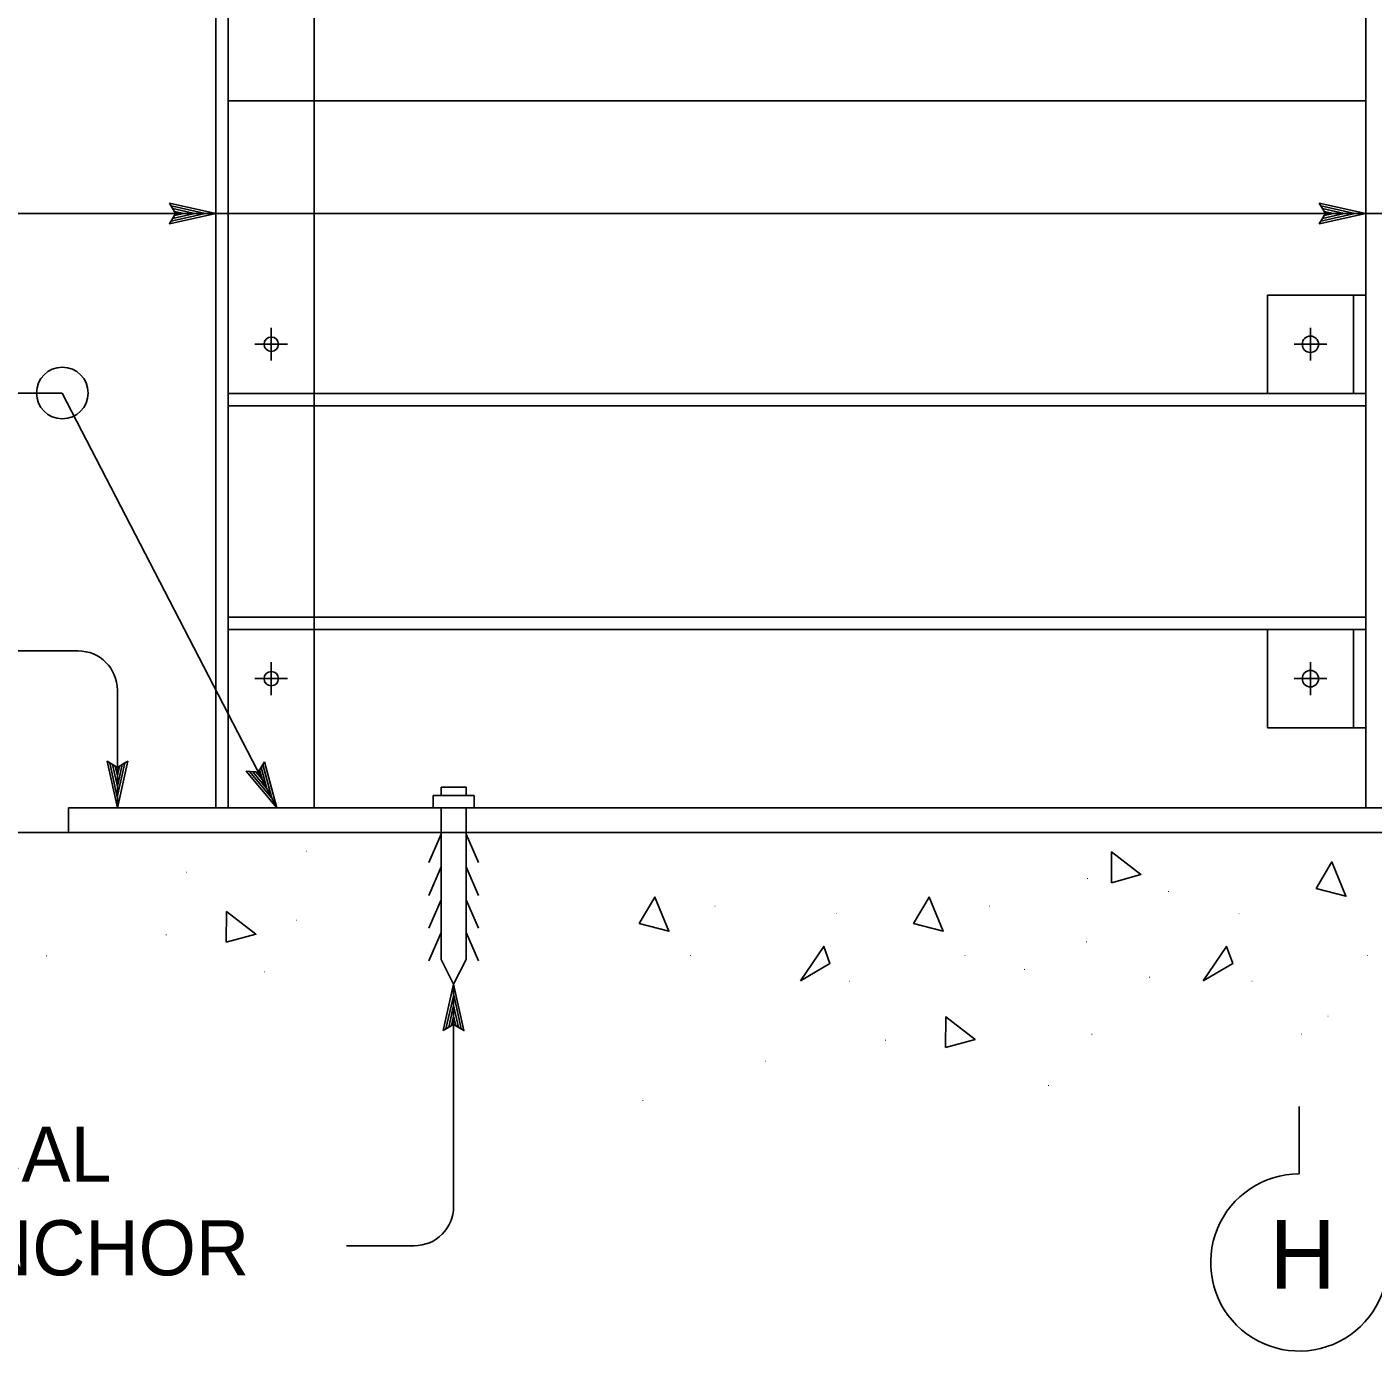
# Model space of a CAD drawing. Extents: x -893 to 867, y -474 to 712.
# Drawn here: x -666.4 to -495.4, y -62.7 to 105.5 of the extents above; entities that cross this region are included whole.
import ezdxf

# ---------------------------------------------------------------- set-up
doc = ezdxf.new("R2010")
doc.units = 0
doc.layers.add('df_DETAIL-anno', color=7, linetype='Continuous')
doc.layers.add('pp_PRESENTATION', color=7, linetype='Continuous')

msp = doc.modelspace()

# ---------------------------------------------------------------- linework, layer by layer
at = {"layer": 'df_DETAIL-anno'}
for p, q in [((-640.86, 375.53), (-640.86, 6.32)), ((-496.33, 177.85), (-496.33, 6.32)), ((-642.42, 120.49), (-642.42, 6.32)), ((-629.92, 114.11), (-629.92, 6.32)), ((-629.92, 96.13), (-640.86, 96.13)), ((-496.33, 96.13), (-629.92, 96.13)), ((-687.93, 81.83), (-475.44, 81.83)), ((-508.83, 71.47), (-496.33, 71.47)), ((-508.83, 71.47), (-508.83, 58.97)), ((-497.89, 71.47), (-497.89, 58.97)), ((-496.33, 71.47), (-496.33, 58.97)), ((-635.39, 63.14), (-635.39, 67.3)), ((-503.36, 67.3), (-503.36, 63.14)), ((-633.31, 65.22), (-637.48, 65.22)), ((-505.44, 65.22), (-501.28, 65.22)), ((-713.15, 59.02), (-661.94, 59.02)), ((-661.94, 59.02), (-634.69, 6.32)), ((-629.92, 58.97), (-640.86, 58.97)), ((-496.33, 58.97), (-629.92, 58.97)), ((-508.83, 58.97), (-496.33, 58.97)), ((-629.92, 57.41), (-640.86, 57.41)), ((-496.33, 57.41), (-629.92, 57.41)), ((-629.92, 30.54), (-640.86, 30.54)), ((-496.33, 30.54), (-629.92, 30.54)), ((-629.92, 28.98), (-640.86, 28.98)), ((-496.33, 28.98), (-629.92, 28.98)), ((-508.83, 28.98), (-496.33, 28.98)), ((-508.83, 28.98), (-508.83, 16.48)), ((-497.89, 28.98), (-497.89, 16.48)), ((-496.33, 28.98), (-496.33, 16.48)), ((-668.03, 26.26), (-659.94, 26.26)), ((-635.39, 20.65), (-635.39, 24.81)), ((-503.36, 24.81), (-503.36, 20.65)), ((-633.31, 22.73), (-637.48, 22.73)), ((-505.44, 22.73), (-501.28, 22.73)), ((-654.94, 21.26), (-654.94, 6.32)), ((-508.83, 16.48), (-496.33, 16.48)), ((-613.79, 7.88), (-613.79, 8.93)), ((-613.79, 8.93), (-610.64, 8.93)), ((-610.64, 8.93), (-610.64, 7.88)), ((-614.84, 6.32), (-614.84, 7.88)), ((-614.84, 7.88), (-609.59, 7.88)), ((-609.59, 7.88), (-609.59, 6.32)), ((-329.92, 6.32), (-661.17, 6.32)), ((-661.17, 6.32), (-661.17, 3.2)), ((-614.84, 6.32), (-609.59, 6.32)), ((-613.79, -12.93), (-613.79, 6.32)), ((-610.64, -12.93), (-610.64, 6.32)), ((-230.38, 3.2), (-709.87, 3.2)), ((-615.35, -0.64), (-613.79, 2.98)), ((-609.08, -0.64), (-610.64, 2.98)), ((-615.35, -4.81), (-613.79, -1.18)), ((-609.08, -4.81), (-610.64, -1.18)), ((-615.35, -8.98), (-613.79, -5.35)), ((-609.08, -8.98), (-610.64, -5.35)), ((-615.35, -13.14), (-613.79, -9.52)), ((-609.08, -13.14), (-610.64, -9.52)), ((-612.22, -16.07), (-613.79, -12.93)), ((-612.22, -16.07), (-610.64, -12.93)), ((-612.22, -44.32), (-612.22, -16.07)), ((-625.84, -49.32), (-617.22, -49.32))]:
    msp.add_line(p, q, dxfattribs=at)
for points in [[(-648.33, 83.14), (-642.42, 81.83), (-648.33, 80.52), (-648.12, 80.86), (-643.79, 81.82), (-648.12, 82.79), (-647.91, 82.45), (-645.14, 81.83), (-647.91, 81.21), (-647.7, 81.56), (-646.5, 81.83), (-647.7, 82.1), (-647.54, 81.83), (-648.33, 80.52), (-647.54, 81.83)], [(-502.24, 83.14), (-496.33, 81.83), (-502.24, 80.52), (-502.03, 80.86), (-497.7, 81.82), (-502.03, 82.79), (-501.82, 82.45), (-499.05, 81.83), (-501.82, 81.21), (-501.61, 81.56), (-500.41, 81.83), (-501.61, 82.1), (-501.45, 81.83), (-502.24, 80.52), (-501.45, 81.83)], [(-653.63, 12.23), (-654.94, 6.32), (-656.25, 12.23), (-655.9, 12.02), (-654.95, 7.69), (-653.98, 12.02), (-654.32, 11.81), (-654.94, 9.04), (-655.56, 11.81), (-655.21, 11.6), (-654.94, 10.4), (-654.67, 11.6), (-654.94, 11.44), (-656.25, 12.23), (-654.94, 11.44)], [(-636.23, 12.17), (-634.69, 6.32), (-638.57, 10.97), (-638.16, 10.94), (-635.32, 7.54), (-636.45, 11.83), (-636.66, 11.48), (-635.94, 8.74), (-637.75, 10.91), (-637.35, 10.89), (-636.56, 9.95), (-636.88, 11.14), (-637.04, 10.87), (-638.57, 10.97), (-637.04, 10.87)], [(-528.65, -3.19), (-528.62, 0.71), (-524.9, -2.17)], [(-502.61, -3.92), (-500.64, -0.56), (-498.85, -4.91)], [(-588.63, -8.39), (-586.65, -5.02), (-584.87, -9.37)], [(-553.79, -8.39), (-551.81, -5.02), (-550.03, -9.37)], [(-641.1, -10.76), (-641.07, -6.86), (-637.35, -9.74)], [(-568.16, -15.65), (-565.19, -11.29), (-564.4, -13.47)], [(-516.98, -15.65), (-514.02, -11.29), (-513.22, -13.47)], [(-613.53, -21.98), (-612.22, -16.07), (-610.91, -21.98), (-611.26, -21.77), (-612.21, -17.44), (-613.19, -21.77), (-612.84, -21.56), (-612.22, -18.79), (-611.6, -21.56), (-611.95, -21.35), (-612.22, -20.15), (-612.49, -21.35), (-612.22, -21.19), (-610.91, -21.98), (-612.22, -21.19)], [(-549.71, -24.14), (-549.68, -20.24), (-545.96, -23.12)]]:
    msp.add_lwpolyline(points, close=True, dxfattribs=at)
for centre, radius in [((-635.39, 65.22), 0.911), ((-503.36, 65.22), 1.04), ((-661.94, 59.02), 3.28), ((-635.39, 22.73), 0.911), ((-503.36, 22.73), 1.04)]:
    msp.add_circle(centre, radius, dxfattribs=at)
for centre, start, end in [((-659.94, 21.26), 0, 90), ((-617.22, -44.32), 270, 0)]:
    msp.add_arc(centre, 5, start, end, dxfattribs=at)
at = {"layer": 'pp_PRESENTATION'}
msp.add_line((-504.78, -40.2), (-504.78, -31.64), dxfattribs=at)
msp.add_arc((-504.78, -51.45), 11.25, 89.9995, 360, dxfattribs=at)

# ---------------------------------------------------------------- texts
at = {"layer": 'df_DETAIL-anno'}
for s, height, p in [('.', 0.8, (-631.09, 0.74)), ('.', 0.8, (-646.3, -1.91)), ('.', 0.8, (-531.83, -2.72)), ('.', 0.8, (-521.54, -4.38)), ('.', 0.8, (-579.15, -6.22)), ('.', 0.8, (-544.3, -6.22)), ('.', 0.8, (-632.36, -8)), ('.', 0.8, (-563.75, -7.19)), ('.', 0.8, (-512.58, -7.19)), ('.', 0.8, (-648.89, -9.89)), ('.', 0.8, (-531.96, -10.77)), ('.', 0.8, (-664.1, -12.53)), ('.', 0.8, (-582.24, -12.49)), ('.', 0.8, (-547.39, -12.49)), ('.', 0.8, (-496.22, -12.49)), ('.', 0.8, (-636.41, -14.57)), ('.', 0.8, (-539.83, -14.3)), ('.', 0.8, (-523.95, -15.24)), ('.', 0.8, (-562.09, -15.75)), ('.', 0.8, (-510.92, -15.75)), ('.', 0.8, (-501.27, -20.22)), ('.', 0.8, (-557.5, -23.27)), ('.', 0.8, (-531.28, -22.48)), ('.', 0.8, (-504.62, -22.48)), ('.', 0.8, (-572.71, -25.92)), ('.', 0.8, (-536.79, -29.04)), ('.', 0.8, (-588.33, -30.92)), ('3/8" MECHANICAL ', 7, (-735.99, -41.18)), ('EXPANSION ANCHOR', 7, (-735.99, -53.08))]:
    msp.add_text(s, height=height, dxfattribs=at).set_placement(p)
at = {"layer": 'pp_PRESENTATION'}
msp.add_text('H', height=8.75, dxfattribs=at).set_placement((-508.57, -54.79))

doc.saveas('drawing.dxf')
